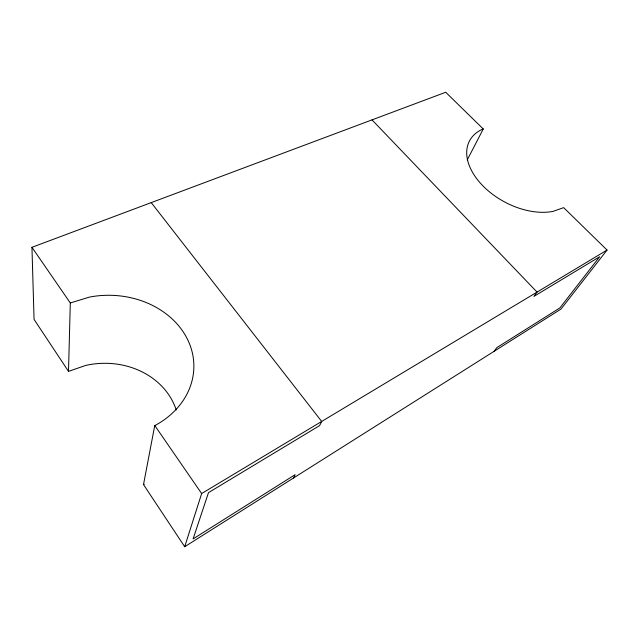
<?xml version="1.0" encoding="UTF-8"?>
<svg xmlns="http://www.w3.org/2000/svg" width="639" height="639" viewBox="0 0 639 639"><rect width="100%" height="100%" fill="white"/><g stroke="black" fill="none" stroke-linecap="round" stroke-linejoin="round"><path stroke-width="0.96" d="M176.22 409.942A76.121 66.144 -5.1 0 0 85.714 365.428L68.501 371.371L70.306 302.966L31.95 247.309L445.718 92.264L483.268 128.982L467.229 159.95M483.268 128.982L482.804 129.102A59.619 37.35 28.3 0 0 479.378 182.011A59.619 37.35 28.3 0 0 553.023 211.381L563.678 207.635L607.05 250.049L561.002 309.06L184.695 546.736L143.503 484.578L154.758 425.502L155.596 425.175A85.043 70.737 0.4 0 0 186.955 338.231A85.043 70.737 0.4 0 0 89.484 297.087L70.306 302.966M184.695 546.736L201.652 493.54L607.05 250.049M293.445 478.052L295.138 474.649L193.09 538.925L208.498 492.621L319.596 425.63L321.681 421.444L151.227 202.611M494.163 351.282L496.783 347.664L559.884 307.918L599.638 256.774L533.932 296.392L537.048 292.095L372.01 119.884M143.503 484.578L144.262 484.258M154.758 425.502L201.652 493.54M68.501 371.371L34.067 319.412L31.95 247.309"/></g></svg>
